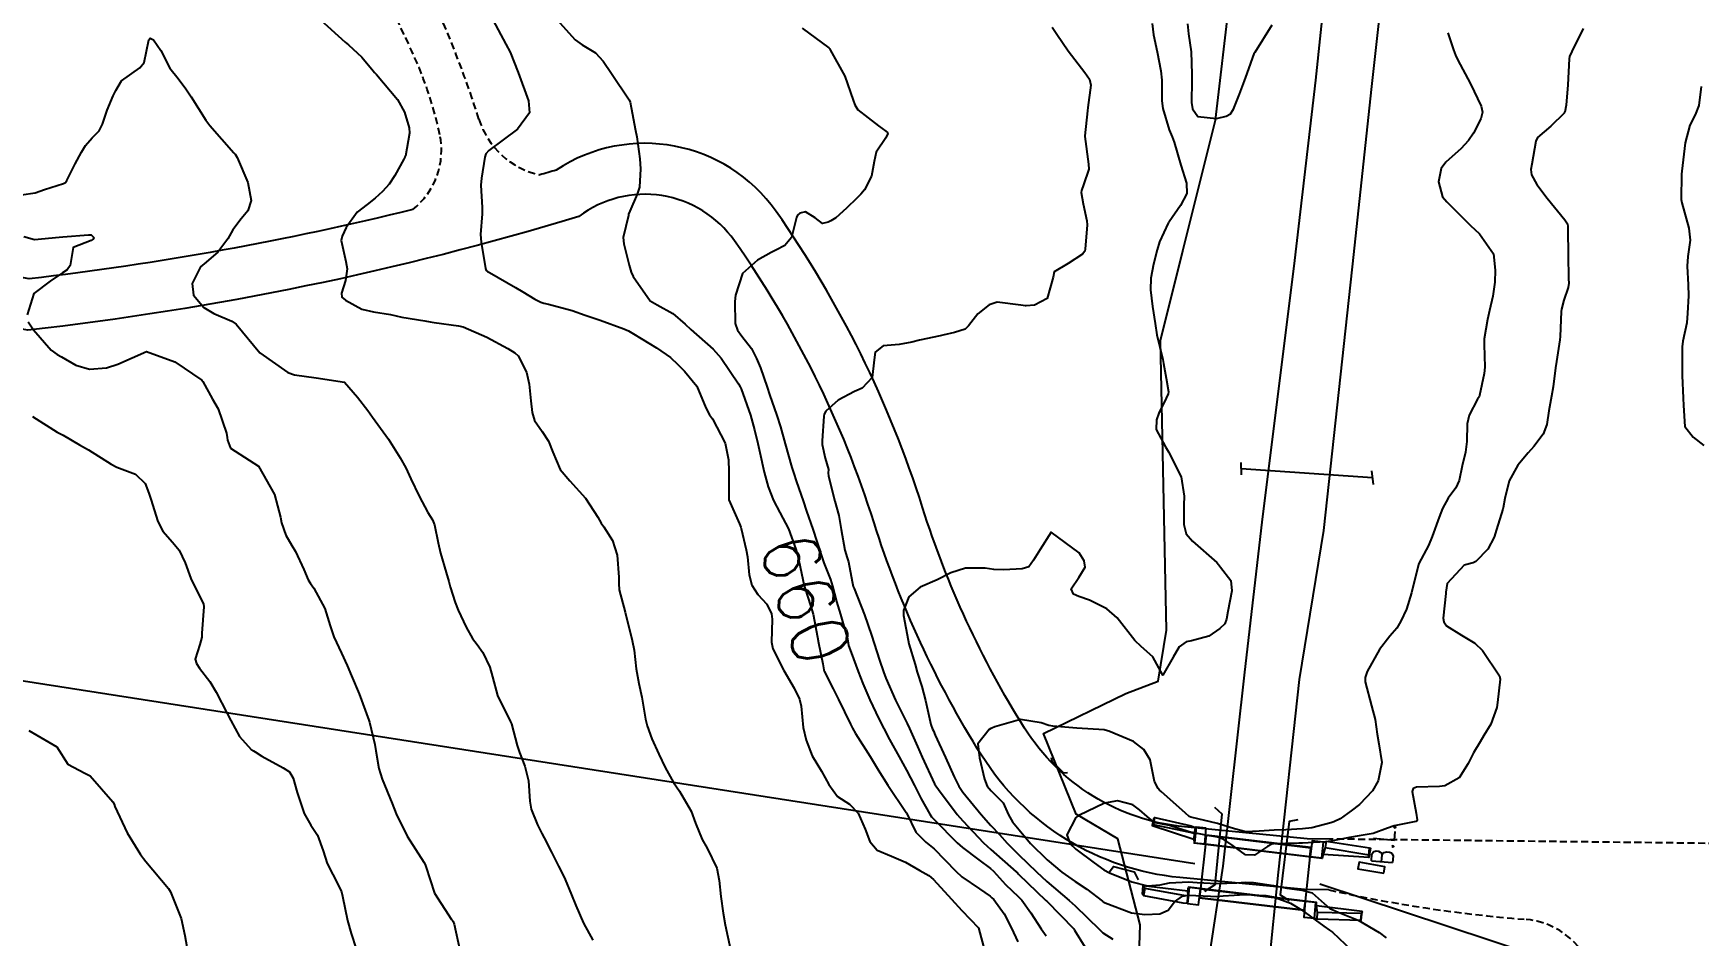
# Model space of a CAD drawing. Header units: metres. Extents: x 292545 to 299085, y 7450245 to 7463078.
# Drawn here: x 296570 to 296687.5, y 7460831.7 to 7460895.4 of the extents above; entities that cross this region are included whole.
import ezdxf
from ezdxf.enums import TextEntityAlignment as Align

# ---------------------------------------------------------------- set-up
doc = ezdxf.new("R2010")
doc.units = ezdxf.units.M
for name, pattern in [('CONTINUO', [0]), ('DASHED', [0.75, 0.5, -0.25]), ('TRACEJADO', [8.7, 8, -0.7])]:
    doc.linetypes.add(name, pattern=pattern)
for name, color, linetype in [('B.L.', 45, 'CONTINUO'), ('Cotas', 45, 'Continuous'), ('Curvas de Nivel 1m', 11, 'Continuous'), ('Curvas de Nivel 5m', 15, 'Continuous'), ('Hidrografia', 140, 'Continuous'), ('Linha Férrea', 20, 'Continuous'), ('P.I.', 45, 'CONTINUO'), ('Pontes e viadutos', 190, 'Continuous'), ('Pórtico', 62, 'Continuous'), ('TEXTO', 45, 'Continuous'), ('Vias Primárias', 230, 'Continuous'), ('Vias Secundárias', 230, 'DASHED')]:
    doc.layers.add(name, color=color, linetype=linetype)
doc.styles.add('ROMANS', font='romans', dxfattribs={"height": 0.2})
doc.styles.add('Style-STANDARD', font='STANDARD.shx')

msp = doc.modelspace()

# ---------------------------------------------------------------- linework, layer by layer
at = {"layer": 'B.L.', "linetype": 'CONTINUO'}
msp.add_polyline3d([(296665.31, 7460836.14, 653.75), (296665.39, 7460836.59, 653.77), (296663.57, 7460836.92, 653.77), (296663.48, 7460836.46, 653.77)], close=True, dxfattribs=at)
at = {"layer": 'Curvas de Nivel 1m', "flags": 128}
for points, elevation in [([(296590.26, 7460896.39), (296591.99, 7460894.82), (296592.23, 7460894.62), (296593.17, 7460893.75), (296593.97, 7460892.79), (296594.08, 7460892.66), (296594.21, 7460892.53), (296595.7, 7460890.77), (296596.18, 7460889.88), (296596.51, 7460888.77), (296596.54, 7460888.39), (296596.25, 7460886.77), (296596.22, 7460886.69), (296596.14, 7460886.55), (296595.5, 7460885.41), (296595.11, 7460884.78), (296594.64, 7460884.26), (296594.11, 7460883.79), (296593.54, 7460883.35), (296592.85, 7460882.81), (296592.08, 7460881.73), (296591.78, 7460881.12), (296591.71, 7460880.82), (296592.05, 7460879.32), (296592.13, 7460878.82), (296592.03, 7460877.98), (296591.75, 7460877.1), (296591.77, 7460876.82), (296592.02, 7460876.59), (296593.18, 7460875.97), (296594.01, 7460875.78), (296595.2, 7460875.59), (296596.01, 7460875.41), (296597.62, 7460875.14), (296598.01, 7460875.07), (296598.28, 7460875.02), (296600, 7460874.79), (296600.34, 7460874.72), (296601.99, 7460873.98), (296603.49, 7460873.18), (296603.98, 7460872.89), (296604.2, 7460872.68), (296604.8, 7460871.51), (296604.98, 7460870.66), (296605.11, 7460869.49), (296605.19, 7460868.66), (296605.37, 7460868.11), (296605.91, 7460867.32), (296606.35, 7460866.65), (296606.66, 7460865.88), (296607.17, 7460864.64), (296607.87, 7460863.85), (296608.97, 7460862.62), (296609.84, 7460861.28), (296610.08, 7460860.85), (296610.25, 7460860.6), (296610.87, 7460859.64), (296611.2, 7460858.59), (296611.32, 7460857.05), (296611.32, 7460856.59), (296611.33, 7460856.14), (296611.76, 7460854.58), (296612.27, 7460852.57), (296612.4, 7460851.9), (296612.55, 7460850.57), (296612.73, 7460849.54), (296612.93, 7460848.57), (296613.21, 7460847.03), (296613.32, 7460846.56), (296613.65, 7460845.63), (296614.13, 7460844.56), (296614.59, 7460843.6), (296615.18, 7460842.54), (296615.61, 7460841.93), (296616.42, 7460840.53), (296616.73, 7460839.67), (296617.21, 7460838.52), (296617.56, 7460837.91), (296618.23, 7460836.5), (296618.41, 7460835.62), (296618.52, 7460834.5), (296618.69, 7460833.32), (296618.82, 7460832.5), (296619.2, 7460830.77)], 662), ([(296602.26, 7460896.7), (296603.34, 7460894.68), (296603.64, 7460894.1), (296604.21, 7460892.67), (296604.95, 7460890.66), (296605.01, 7460889.83), (296604.16, 7460888.67), (296602.15, 7460887.16), (296601.92, 7460886.93), (296601.86, 7460886.7), (296601.62, 7460885.21), (296601.58, 7460884.71), (296601.68, 7460883.13), (296601.67, 7460882.7), (296601.55, 7460881.23), (296601.6, 7460880.7), (296601.91, 7460878.83), (296601.96, 7460878.7), (296602.04, 7460878.63), (296602.19, 7460878.55), (296604.03, 7460877.49), (296604.54, 7460877.19), (296605.38, 7460876.66), (296605.82, 7460876.45), (296606.02, 7460876.39), (296606.36, 7460876.31), (296608.02, 7460875.87), (296608.95, 7460875.55), (296610.01, 7460875.18), (296611.67, 7460874.58), (296612, 7460874.43), (296612.36, 7460874.21), (296613.98, 7460873.24), (296614.97, 7460872.54), (296615.48, 7460872.05), (296615.96, 7460871.58), (296616.82, 7460870.52), (296617.45, 7460869), (296617.71, 7460868.51), (296617.92, 7460868.22), (296618.83, 7460866.5), (296619.07, 7460865.32), (296619.09, 7460864.5), (296619.09, 7460863.28), (296619.09, 7460862.5), (296619.84, 7460860.81), (296619.93, 7460860.58), (296619.96, 7460860.49), (296620.3, 7460858.97), (296620.4, 7460858.48), (296620.53, 7460857.22), (296620.7, 7460856.48), (296621.12, 7460855.82), (296621.77, 7460855.13), (296622.09, 7460854.46), (296622.14, 7460854.08), (296622.09, 7460852.46), (296622.2, 7460851.99), (296622.96, 7460850.45), (296623.7, 7460849.21), (296624.07, 7460848.44), (296624.19, 7460847.93), (296624.34, 7460846.43), (296624.54, 7460845.54), (296624.96, 7460844.43), (296625.63, 7460843.34), (296626.15, 7460842.41), (296626.76, 7460841.56), (296627.6, 7460841.02), (296628.21, 7460840.38), (296628.7, 7460839.26), (296629.04, 7460838.38), (296629.56, 7460837.77), (296630.57, 7460837.35), (296631.55, 7460836.92), (296632.56, 7460836.33), (296633.19, 7460835.98), (296633.54, 7460835.71), (296634.79, 7460834.31), (296635.52, 7460833.52), (296636.7, 7460832.29), (296637.15, 7460830.61)], 661), ([(296648.96, 7460896.14), (296649.05, 7460895.33), (296649.31, 7460894.14), (296649.57, 7460892.79), (296649.64, 7460892.14), (296649.66, 7460890.66), (296649.71, 7460890.13), (296650.17, 7460888.62), (296650.38, 7460888.13), (296650.52, 7460887.76), (296650.98, 7460886.12), (296651.38, 7460884.86), (296651.41, 7460884.12), (296650.96, 7460883.27), (296650.16, 7460882.13), (296650.13, 7460882.09), (296650.09, 7460882.04), (296649.49, 7460880.72), (296649.31, 7460880.14), (296649.05, 7460879.15), (296648.87, 7460878.14), (296648.86, 7460877.32), (296649, 7460876.14), (296649.19, 7460874.96), (296649.3, 7460874.14), (296649.71, 7460872.4), (296649.77, 7460872.13), (296649.96, 7460871.1), (296650.12, 7460870.13), (296650.09, 7460869.99), (296649.95, 7460869.68), (296649.44, 7460868.63), (296649.27, 7460868.14), (296649.26, 7460867.48), (296649.9, 7460866.25), (296649.98, 7460866.13), (296650.13, 7460865.9), (296651.01, 7460864.12), (296651.22, 7460862.76), (296651.2, 7460862.12), (296651.2, 7460860.76), (296651.36, 7460860.11), (296651.82, 7460859.58), (296653.54, 7460858.08), (296653.66, 7460857.94), (296653.8, 7460857.76), (296654.51, 7460856.8), (296654.59, 7460856.08), (296654.3, 7460854.61), (296654.21, 7460854.08), (296654.09, 7460853.75), (296653.75, 7460853.41), (296652.96, 7460852.88), (296651.74, 7460852.56), (296651.37, 7460852.48), (296650.87, 7460852.12), (296650.46, 7460851.39), (296649.71, 7460850.13), (296649.01, 7460851.42), (296648.2, 7460852.15), (296647.74, 7460852.57), (296646.5, 7460854.17), (296645.77, 7460854.8), (296644.54, 7460855.43), (296643.78, 7460855.69), (296643.42, 7460855.85), (296643.25, 7460856.21), (296643.79, 7460857.01), (296644.23, 7460857.76), (296644.16, 7460858.2), (296643.81, 7460858.77), (296641.83, 7460860.23), (296641.06, 7460858.99), (296640.58, 7460858.24), (296640.27, 7460857.77), (296639.8, 7460857.63), (296638.5, 7460857.56), (296637.8, 7460857.59), (296637.19, 7460857.67), (296635.8, 7460857.68), (296634.76, 7460857.34), (296633.79, 7460856.85), (296632.6, 7460856.34), (296631.78, 7460855.66), (296631.42, 7460854.7), (296631.42, 7460854.35), (296631.74, 7460852.59), (296631.8, 7460852.35), (296632.24, 7460850.87), (296632.37, 7460850.34), (296632.7, 7460849.33), (296632.97, 7460848.33), (296633.35, 7460846.65), (296633.47, 7460846.32), (296633.53, 7460846.19), (296633.66, 7460845.89), (296634.38, 7460844.31), (296634.98, 7460842.95), (296635.31, 7460842.3), (296635.61, 7460841.87), (296636.89, 7460840.29), (296637.59, 7460839.51), (296638.18, 7460838.87), (296638.74, 7460838.26), (296639.56, 7460837.45), (296640.81, 7460836.24), (296641.54, 7460835.57), (296643.11, 7460834.21), (296643.52, 7460833.85), (296645.26, 7460832.18), (296645.37, 7460832.06), (296645.49, 7460831.93), (296646.18, 7460831.48)], 657), ([(296651.45, 7460896.11), (296651.54, 7460895.41), (296651.72, 7460894.12), (296651.77, 7460892.56), (296651.77, 7460892.11), (296651.74, 7460890.56), (296651.81, 7460890.11), (296652.18, 7460889.57), (296653.52, 7460889.43), (296654.18, 7460889.58), (296654.5, 7460889.76), (296654.7, 7460890.07), (296655.13, 7460891.14), (296655.48, 7460892.07), (296655.68, 7460892.61), (296656.2, 7460894.06), (296656.22, 7460894.08), (296656.23, 7460894.11), (296657.44, 7460896.04)], 656), ([(296569.16, 7460884.03), (296570.11, 7460884.18), (296570.77, 7460884.42), (296572.12, 7460884.84), (296572.26, 7460884.91), (296572.35, 7460885.05), (296572.94, 7460886.23), (296573.39, 7460887.04), (296573.66, 7460887.52), (296574.15, 7460888.05), (296574.64, 7460888.55), (296574.87, 7460889.02), (296575.19, 7460890.01), (296575.63, 7460891.02), (296575.81, 7460891.4), (296576.2, 7460892.07), (296577.51, 7460892.99), (296577.82, 7460893.38), (296578.15, 7460894.98), (296578.24, 7460895.1), (296578.47, 7460894.98), (296578.99, 7460894.22), (296579.63, 7460892.97), (296580.21, 7460892.25), (296580.75, 7460891.51), (296581.12, 7460890.95), (296582.17, 7460889.3), (296582.45, 7460888.93), (296584.14, 7460887.01), (296584.23, 7460886.91), (296584.38, 7460886.67), (296585.12, 7460884.9), (296585.37, 7460883.63), (296585.13, 7460882.9), (296584.65, 7460882.34), (296584.08, 7460881.57), (296583.71, 7460880.92), (296583, 7460879.98), (296582.05, 7460879.16), (296581.92, 7460879.07), (296581.79, 7460878.94), (296581.2, 7460877.78), (296581.29, 7460876.95), (296582.01, 7460876.09), (296582.73, 7460875.65), (296584, 7460875.11), (296584.31, 7460874.91), (296585.97, 7460872.89), (296587.96, 7460871.5), (296588.42, 7460871.32), (296589.96, 7460871.11), (296591.95, 7460870.82), (296592.88, 7460869.74), (296593.59, 7460868.8), (296593.93, 7460868.35), (296595.06, 7460866.78), (296595.89, 7460865.48), (296596.29, 7460864.77), (296596.64, 7460863.99), (296597.22, 7460862.76), (296597.84, 7460861.62), (296598.17, 7460861.08), (296598.3, 7460860.74), (296598.56, 7460859.47), (296598.74, 7460858.74), (296599.14, 7460857.38), (296599.31, 7460856.73), (296599.41, 7460856.36), (296599.77, 7460855.26), (296599.98, 7460854.72), (296600.55, 7460853.52), (296600.99, 7460852.71), (296601.31, 7460852.29), (296601.72, 7460851.72), (296602.21, 7460850.69), (296602.4, 7460850), (296602.76, 7460848.69), (296603.67, 7460846.84), (296603.73, 7460846.68), (296604.14, 7460845.16), (296604.31, 7460844.67), (296604.68, 7460843.71), (296604.93, 7460842.66), (296605.03, 7460841.23), (296605.13, 7460840.66), (296605.58, 7460839.56), (296605.88, 7460838.96), (296606.04, 7460838.65), (296606.57, 7460837.63), (296607.07, 7460836.64), (296607.23, 7460836.33), (296607.53, 7460835.7), (296607.98, 7460834.63), (296608.28, 7460833.86), (296608.82, 7460832.62), (296609.49, 7460831.42)], 663), ([(296624.25, 7460895.8), (296626.15, 7460894.41), (296626.19, 7460894.36), (296626.23, 7460894.27), (296627.27, 7460892.4), (296627.86, 7460890.72), (296627.97, 7460890.39), (296628.18, 7460890.04), (296629.64, 7460888.9), (296630.16, 7460888.52), (296630.25, 7460888.46), (296630.31, 7460888.37), (296630.16, 7460888.05), (296629.48, 7460887.04), (296629.34, 7460886.38), (296629.16, 7460885.35), (296628.65, 7460884.38), (296628.41, 7460884.09), (296628.11, 7460883.81), (296627.4, 7460883.09), (296626.64, 7460882.4), (296626.29, 7460882.21), (296626.09, 7460882.11), (296625.69, 7460882.01), (296625.18, 7460882.42), (296624.5, 7460882.84), (296624.1, 7460882.74), (296623.93, 7460882.6), (296623.86, 7460882.44), (296623.5, 7460881.02), (296623.03, 7460880.45), (296622.4, 7460880.12), (296622.07, 7460879.97), (296621.11, 7460879.42), (296620.04, 7460878.49), (296619.56, 7460876.96), (296619.5, 7460876.5), (296619.54, 7460874.95), (296619.69, 7460874.49), (296619.99, 7460874.06), (296620.68, 7460873.18), (296621.04, 7460872.47), (296621.33, 7460871.83), (296621.79, 7460870.46), (296621.95, 7460869.95), (296622.47, 7460868.45), (296622.72, 7460867.65), (296623.07, 7460866.45), (296623.54, 7460864.79), (296623.64, 7460864.44), (296623.87, 7460863.78), (296624.34, 7460862.44), (296624.57, 7460861.7), (296625.01, 7460860.43), (296625.6, 7460858.63), (296625.66, 7460858.42), (296625.8, 7460858.06), (296626.25, 7460856.88), (296626.39, 7460856.41), (296626.68, 7460855.32), (296626.96, 7460854.4), (296627.45, 7460852.69), (296627.5, 7460852.39), (296627.54, 7460852.21), (296627.73, 7460851.72), (296628.22, 7460850.38), (296628.55, 7460849.54), (296629.04, 7460848.38), (296629.67, 7460847.04), (296630.02, 7460846.37), (296630.43, 7460845.59), (296631.11, 7460844.36), (296631.63, 7460843.42), (296632.18, 7460842.34), (296632.67, 7460841.4), (296633.27, 7460840.32), (296633.4, 7460840.13), (296633.59, 7460839.92), (296635.19, 7460838.3), (296635.57, 7460837.96), (296636.74, 7460837.1), (296637.55, 7460836.49), (296637.76, 7460836.28), (296638.61, 7460835.34), (296639.53, 7460834.49), (296639.76, 7460834.25), (296640.41, 7460833.34), (296641.14, 7460832.23), (296641.49, 7460831.73)], 659), ([(296641.9, 7460895.88), (296642.24, 7460895.38), (296643.03, 7460894.21), (296644.22, 7460892.68), (296644.55, 7460892.2), (296644.63, 7460891.78), (296644.43, 7460890.2), (296644.4, 7460889.97), (296644.21, 7460888.2), (296644.22, 7460888.15), (296644.48, 7460886.2), (296644.49, 7460885.84), (296644.12, 7460884.75), (296643.97, 7460884.35), (296643.96, 7460884.2), (296644.1, 7460883.4), (296644.36, 7460882.2), (296644.37, 7460881.92), (296644.24, 7460880.2), (296644.21, 7460880.05), (296644.06, 7460879.85), (296643.03, 7460879.19), (296642.05, 7460878.59), (296641.99, 7460878.23), (296641.55, 7460876.71), (296640.67, 7460876.24), (296640.07, 7460876.2), (296640.02, 7460876.2), (296639.7, 7460876.25), (296638.02, 7460876.45), (296637.47, 7460876.28), (296636.67, 7460875.63), (296636, 7460874.78), (296635.76, 7460874.54), (296635.01, 7460874.31), (296634.19, 7460874.12), (296633.99, 7460874.08), (296632.54, 7460873.78), (296631.99, 7460873.63), (296631.1, 7460873.47), (296629.98, 7460873.37), (296629.42, 7460872.93), (296629.34, 7460872.38), (296629.2, 7460871.14), (296628.5, 7460870.38), (296628.12, 7460870.22), (296627.95, 7460870.16), (296626.79, 7460869.55), (296625.93, 7460868.76), (296625.81, 7460868.54), (296625.78, 7460868.42), (296625.66, 7460866.67), (296625.68, 7460866.42), (296625.89, 7460865.45), (296626.11, 7460864.64), (296626.1, 7460864.42), (296626.11, 7460864.18), (296626.57, 7460862.41), (296626.84, 7460861.4), (296627.01, 7460860.4), (296627.26, 7460858.95), (296627.44, 7460858.4), (296627.53, 7460858.12), (296627.79, 7460856.75), (296627.87, 7460856.39), (296627.92, 7460856.25), (296628.66, 7460854.38), (296629.16, 7460852.96), (296629.35, 7460852.37), (296629.72, 7460851.19), (296629.99, 7460850.37), (296630.16, 7460849.91), (296630.86, 7460848.36), (296631.67, 7460846.71), (296631.84, 7460846.35), (296632.4, 7460845.09), (296632.74, 7460844.33), (296633.61, 7460842.45), (296633.69, 7460842.32), (296633.88, 7460842.05), (296635.2, 7460840.3), (296635.59, 7460839.84), (296637.07, 7460838.29), (296637.57, 7460837.83), (296639.37, 7460836.25), (296639.46, 7460836.17), (296639.54, 7460836.08), (296641.46, 7460834.23), (296641.52, 7460834.17), (296643.43, 7460832.21), (296643.49, 7460832.13), (296644.22, 7460830.94)], 658), ([(296669.83, 7460895.48), (296670.24, 7460894.27), (296670.38, 7460893.89), (296670.53, 7460893.59), (296671.44, 7460891.88), (296672.19, 7460890.3), (296672.28, 7460889.87), (296672.18, 7460889.4), (296671.66, 7460888.38), (296671.3, 7460887.88), (296670.76, 7460887.28), (296670.15, 7460886.73), (296669.69, 7460886.35), (296669.37, 7460885.9), (296669.17, 7460884.95), (296669.46, 7460883.9), (296669.76, 7460883.54), (296670.11, 7460883.2), (296671.43, 7460881.88), (296672.08, 7460881.27), (296673.07, 7460879.86), (296673.19, 7460878.72), (296673.15, 7460877.86), (296673.01, 7460876.89), (296672.78, 7460875.86), (296672.65, 7460875.23), (296672.41, 7460873.87), (296672.4, 7460873.46), (296672.46, 7460871.87), (296672.4, 7460871.43), (296672.08, 7460869.87), (296672.04, 7460869.77), (296671.94, 7460869.6), (296671.34, 7460868.47), (296671.2, 7460867.88), (296671.17, 7460866.61), (296671.08, 7460865.88), (296670.86, 7460864.91), (296670.65, 7460863.88), (296670.41, 7460863.35), (296669.86, 7460862.63), (296669.47, 7460861.9), (296669.22, 7460861.27), (296668.73, 7460859.91), (296668.47, 7460859.27), (296667.8, 7460858), (296667.77, 7460857.95), (296667.76, 7460857.92), (296667.37, 7460856.34), (296667.27, 7460855.93), (296666.92, 7460854.78), (296666.52, 7460853.93), (296666.23, 7460853.45), (296665.74, 7460852.89), (296665.01, 7460851.95), (296664.15, 7460850.39), (296664, 7460849.97), (296664.01, 7460849.66), (296664.45, 7460847.96), (296664.71, 7460846.99), (296664.84, 7460845.95), (296664.97, 7460845.27), (296665.18, 7460843.95), (296664.91, 7460842.66), (296664.51, 7460841.96), (296663.6, 7460841), (296663.02, 7460840.55), (296662.23, 7460839.98), (296661.8, 7460839.78), (296661.59, 7460839.71), (296660.24, 7460839.35), (296659.58, 7460839.27), (296658.4, 7460839.21), (296657.58, 7460839.19), (296656.52, 7460839.11), (296655.58, 7460839.07), (296654.79, 7460839.28), (296653.59, 7460839.65), (296651.69, 7460840.11), (296651.59, 7460840.15), (296651.33, 7460840.38), (296649.61, 7460841.91), (296649.49, 7460842.01), (296649.39, 7460842.13), (296649.14, 7460842.62), (296648.82, 7460844.14), (296648.37, 7460844.87), (296647.66, 7460845.45), (296645.92, 7460846.18), (296645.66, 7460846.25), (296645.59, 7460846.26), (296643.66, 7460846.38), (296641.96, 7460846.52), (296641.67, 7460846.58), (296641.13, 7460846.77), (296639.67, 7460847), (296637.86, 7460846.48), (296637.66, 7460846.39), (296637.59, 7460846.35), (296637.45, 7460846.28), (296636.67, 7460845.27), (296636.78, 7460844.29), (296637.12, 7460842.79), (296637.33, 7460842.28), (296637.61, 7460841.96), (296638.45, 7460841.12), (296638.82, 7460840.26), (296639.11, 7460839.78), (296639.58, 7460839.21), (296640.39, 7460838.24), (296641.56, 7460837.08), (296642.58, 7460836.22), (296643.54, 7460835.56), (296644.36, 7460835.03), (296645.45, 7460834.18), (296645.52, 7460834.13), (296645.64, 7460834.06), (296647.51, 7460833.35), (296648.44, 7460833.22), (296649.51, 7460833.29), (296650.1, 7460833.54), (296650.54, 7460834.12), (296651.11, 7460834.53), (296651.53, 7460834.59), (296653.09, 7460834.53), (296653.53, 7460834.51), (296653.98, 7460834.54), (296655.53, 7460834.65), (296656.99, 7460834.58), (296657.53, 7460834.48), (296658.73, 7460834.03), (296659.52, 7460833.57), (296661.09, 7460832.41), (296661.49, 7460832.13), (296661.69, 7460831.99), (296663.48, 7460830.3)], 656), ([(296687.73, 7460891.68), (296687.55, 7460890.33), (296687.29, 7460889.69), (296686.92, 7460888.95), (296686.6, 7460887.7), (296686.55, 7460887.3), (296686.35, 7460885.7), (296686.34, 7460885.49), (296686.31, 7460883.7), (296686.35, 7460883.46), (296686.85, 7460881.69), (296686.94, 7460880.83), (296686.79, 7460879.69), (296686.74, 7460879.01), (296686.81, 7460877.69), (296686.83, 7460876.9), (296686.76, 7460875.69), (296686.7, 7460875), (296686.42, 7460873.7), (296686.38, 7460873.31), (296686.38, 7460871.7), (296686.38, 7460871.28), (296686.46, 7460869.69), (296686.47, 7460869.17), (296686.57, 7460867.69), (296687.15, 7460866.92), (296687.91, 7460866.34)], 654), ([(296569.31, 7460881.09), (296570.07, 7460880.89), (296571.8, 7460881.05), (296572.07, 7460881.08), (296573.89, 7460881.22), (296574.07, 7460881.21), (296574.25, 7460881.03), (296574.2, 7460880.9), (296574.07, 7460880.81), (296572.8, 7460880.31), (296572.59, 7460879.04), (296572.37, 7460878.73), (296572.05, 7460878.53), (296571.17, 7460877.93), (296570.02, 7460877.08), (296569.54, 7460875.56)], 664), ([(296569.63, 7460875.08), (296569.99, 7460874.51), (296571.24, 7460873.06), (296571.67, 7460872.76), (296571.97, 7460872.6), (296572.99, 7460872.02), (296573.96, 7460871.72), (296575.15, 7460871.83), (296575.96, 7460872.07), (296577.97, 7460872.98), (296579.97, 7460872.25), (296581.89, 7460870.94), (296581.95, 7460870.85), (296582.63, 7460869.62), (296583.04, 7460868.92), (296583.61, 7460867.21), (296583.67, 7460866.91), (296583.7, 7460866.72), (296583.9, 7460866.16), (296585.88, 7460864.89), (296587.01, 7460862.88), (296587.43, 7460861.28), (296587.51, 7460860.87), (296587.82, 7460860.02), (296588.24, 7460859.29), (296588.49, 7460858.86), (296589.07, 7460857.58), (296589.38, 7460856.85), (296589.54, 7460856.6), (296589.78, 7460856.27), (296590.56, 7460854.83), (296590.95, 7460853.62), (296591.19, 7460852.83), (296591.73, 7460851.68), (296592.13, 7460850.82), (296592.45, 7460850.07), (296592.99, 7460848.81), (296593.67, 7460846.96), (296593.71, 7460846.8), (296594.09, 7460845.24), (296594.17, 7460844.79), (296594.38, 7460843.54), (296594.61, 7460842.79), (296595.31, 7460841.06), (296595.43, 7460840.77), (296595.47, 7460840.65), (296595.59, 7460840.34), (296596.38, 7460838.76), (296597.55, 7460836.93), (296597.65, 7460836.75), (296597.69, 7460836.61), (296598.31, 7460834.74), (296599.5, 7460832.87), (296599.57, 7460832.8), (296599.63, 7460832.73), (296599.69, 7460832.54), (296600.09, 7460830.72)], 664), ([(296569.66, 7460846.23), (296571.64, 7460845.06), (296572.42, 7460843.84), (296573.62, 7460843.2), (296573.99, 7460843.03), (296575.6, 7460841.18), (296575.69, 7460841.01), (296575.75, 7460840.85), (296576.6, 7460839), (296577.56, 7460837.46), (296577.76, 7460837.19), (296577.92, 7460836.98), (296579.52, 7460835.07), (296579.6, 7460834.96), (296579.66, 7460834.82), (296580.43, 7460832.95), (296580.69, 7460831.75), (296580.81, 7460830.95)], 666)]:
    msp.add_lwpolyline(points, dxfattribs=dict(at, elevation=elevation))
at = {"layer": 'Curvas de Nivel 5m', "flags": 128}
for points, elevation in [([(296606.72, 7460896.65), (296608.24, 7460894.98), (296608.73, 7460894.62), (296609.67, 7460894.05), (296610.22, 7460893.46), (296610.8, 7460892.59), (296612.05, 7460890.73), (296612.12, 7460890.58), (296612.19, 7460890.21), (296612.49, 7460888.58), (296612.6, 7460888.14), (296612.81, 7460886.57), (296612.85, 7460885.86), (296612.78, 7460884.57), (296612.61, 7460884.07), (296612.1, 7460882.87), (296612.01, 7460882.66), (296611.99, 7460882.58), (296611.63, 7460881.03), (296611.66, 7460880.58), (296612.05, 7460879.06), (296612.2, 7460878.58), (296612.33, 7460878.28), (296613.53, 7460876.56), (296614.02, 7460876.26), (296615.13, 7460875.66), (296616.01, 7460874.9), (296616.4, 7460874.53), (296617.98, 7460873.13), (296618.53, 7460872.5), (296619.76, 7460870.69), (296619.89, 7460870.49), (296619.95, 7460870.35), (296620.61, 7460868.48), (296620.89, 7460867.45), (296621.13, 7460866.47), (296621.27, 7460865.84), (296621.57, 7460864.46), (296621.87, 7460863.42), (296622.24, 7460862.46), (296622.68, 7460861.62), (296623.29, 7460860.45), (296623.81, 7460859.03), (296623.98, 7460858.44), (296624.02, 7460858.22), (296624.41, 7460856.43), (296624.71, 7460855.49), (296625.04, 7460854.43), (296625.35, 7460852.82), (296625.42, 7460852.42), (296625.72, 7460850.93), (296625.8, 7460850.5), (296625.82, 7460850.42), (296626.44, 7460849.15), (296626.83, 7460848.4), (296627.67, 7460846.67), (296627.81, 7460846.39), (296628.03, 7460846.02), (296629.05, 7460844.38), (296629.63, 7460843.45), (296630.3, 7460842.36), (296631.59, 7460840.43), (296631.62, 7460840.38), (296631.64, 7460840.35), (296632.28, 7460839.04), (296632.99, 7460838.33), (296633.57, 7460837.87), (296635.11, 7460836.3), (296635.54, 7460835.9), (296636.77, 7460835.05), (296637.53, 7460834.53), (296637.66, 7460834.41), (296637.78, 7460834.28), (296638.52, 7460833.27), (296639.03, 7460832.26), (296639.49, 7460831.3)], 660), ([(296679.4, 7460895.78), (296678.6, 7460894.16), (296678.43, 7460893.8), (296678.4, 7460893.63), (296678.32, 7460891.8), (296678.19, 7460890.36), (296678.1, 7460889.88), (296678.06, 7460889.8), (296677.11, 7460888.87), (296676.17, 7460888.08), (296676.05, 7460887.82), (296675.76, 7460886.21), (296675.7, 7460885.83), (296675.75, 7460885.45), (296676.12, 7460884.76), (296676.84, 7460883.81), (296678.1, 7460882.26), (296678.28, 7460881.98), (296678.31, 7460881.8), (296678.31, 7460881.57), (296678.34, 7460879.8), (296678.36, 7460878.11), (296678.37, 7460877.8), (296678.33, 7460877.5), (296678.02, 7460876.59), (296677.86, 7460875.96), (296677.83, 7460875.8), (296677.77, 7460874.03), (296677.75, 7460873.8), (296677.51, 7460872.27), (296677.44, 7460871.81), (296677.28, 7460870.48), (296677.16, 7460869.81), (296676.96, 7460868.78), (296676.82, 7460867.81), (296676.58, 7460867.15), (296675.91, 7460866.26), (296675.51, 7460865.83), (296674.78, 7460864.95), (296674.18, 7460863.85), (296673.86, 7460862.6), (296673.75, 7460861.95), (296673.73, 7460861.85), (296673.28, 7460860.41), (296673.1, 7460859.86), (296672.67, 7460859.01), (296671.81, 7460858.15), (296671.62, 7460858.06), (296671, 7460857.88), (296669.79, 7460856.59), (296669.7, 7460855.99), (296669.69, 7460855.9), (296669.52, 7460854.14), (296669.55, 7460853.9), (296669.75, 7460853.6), (296670.81, 7460852.95), (296671.74, 7460852.39), (296672.29, 7460851.86), (296673.48, 7460850.09), (296673.53, 7460849.85), (296673.35, 7460848.19), (296673.3, 7460847.85), (296672.87, 7460846.66), (296672.39, 7460845.86), (296672.12, 7460845.41), (296671.65, 7460844.65), (296671.27, 7460843.88), (296670.63, 7460842.88), (296669.62, 7460842.32), (296669.25, 7460842.27), (296667.62, 7460842.22), (296667.4, 7460842.13), (296667.32, 7460841.92), (296667.6, 7460840.39), (296667.68, 7460839.92), (296667.66, 7460839.85), (296667.59, 7460839.8), (296666.04, 7460839.48), (296665.58, 7460839.33), (296664.57, 7460838.96), (296663.58, 7460838.78), (296662.89, 7460838.66), (296661.57, 7460838.41), (296661.2, 7460838.37), (296659.57, 7460838.27), (296659.32, 7460838.27), (296657.57, 7460838.22), (296657.42, 7460838.2), (296657.1, 7460838.04), (296656.19, 7460837.43), (296655.56, 7460837.45), (296654.69, 7460838.07), (296654.03, 7460838.53), (296653.58, 7460838.69), (296652.87, 7460838.81), (296651.58, 7460839.06), (296650.2, 7460839.51), (296649.59, 7460839.64), (296649.16, 7460839.71), (296648.62, 7460840.14), (296648.08, 7460840.63), (296647.6, 7460840.97), (296646.52, 7460841.26), (296645.6, 7460841.09), (296643.79, 7460840.21), (296643.59, 7460840.07), (296642.94, 7460838.85), (296643.17, 7460838.21), (296643.57, 7460837.84), (296644.87, 7460836.88), (296645.55, 7460836.39), (296645.95, 7460836.18), (296647.54, 7460835.53), (296648.64, 7460835.25), (296649.53, 7460835.33), (296650.19, 7460835.47), (296651.54, 7460835.53), (296652.15, 7460835.49), (296653.54, 7460835.41), (296654.94, 7460835.47), (296655.54, 7460835.51), (296656.11, 7460835.48), (296657.54, 7460835.28), (296658.47, 7460835.09), (296659.53, 7460834.96), (296660.27, 7460834.75), (296661.11, 7460834), (296661.52, 7460833.66), (296662.1, 7460833.4), (296663.51, 7460832.84), (296665, 7460831.95), (296665.49, 7460831.59)], 655), ([(296569.92, 7460868.39), (296571.67, 7460867.29), (296571.9, 7460867.17), (296572.09, 7460867.06), (296573.25, 7460866.39), (296573.89, 7460866.03), (296575.49, 7460865.01), (296575.88, 7460864.81), (296577.2, 7460864.32), (296577.87, 7460863.66), (296578.15, 7460862.98), (296578.29, 7460862.54), (296578.78, 7460860.97), (296579.13, 7460860.28), (296579.82, 7460859.51), (296580.27, 7460858.96), (296580.7, 7460858.05), (296581.11, 7460856.95), (296581.77, 7460855.62), (296581.99, 7460855.16), (296582.02, 7460854.94), (296581.89, 7460853.09), (296581.89, 7460852.94), (296581.88, 7460852.8), (296581.73, 7460852.28), (296581.41, 7460851.25), (296581.5, 7460850.94), (296581.71, 7460850.62), (296582.44, 7460849.67), (296582.89, 7460848.92), (296583.67, 7460847.43), (296583.92, 7460846.92), (296584.54, 7460845.8), (296585.36, 7460844.89), (296585.53, 7460844.78), (296585.64, 7460844.71), (296586.12, 7460844.4), (296587.63, 7460843.59), (296588.07, 7460843.31), (296588.33, 7460842.86), (296588.62, 7460841.84), (296588.95, 7460840.85), (296589.11, 7460840.37), (296589.58, 7460839.54), (296590.05, 7460838.84), (296590.45, 7460837.72), (296590.72, 7460836.83), (296591.53, 7460835.27), (296591.74, 7460834.82), (296591.82, 7460834.52), (296592.17, 7460832.81), (296592.42, 7460831.88), (296592.78, 7460830.81)], 665)]:
    msp.add_lwpolyline(points, dxfattribs=dict(at, elevation=elevation))
at = {"layer": 'Hidrografia'}
msp.add_lwpolyline([(296647.49, 7460812.99), (296648.12, 7460832.5), (296646.54, 7460838.58), (296643.61, 7460840.32), (296641.3, 7460846.01), (296647.1, 7460848.84), (296649.4, 7460849.7), (296649.98, 7460853.3), (296649.55, 7460873.76), (296651.13, 7460880.09), (296653.44, 7460889.31), (296654.45, 7460897.94), (296654.16, 7460911.26), (296649.55, 7460915.72), (296648.69, 7460925.65), (296647.53, 7460935.3), (296649.41, 7460948.22), (296649.82, 7460951.69)], dxfattribs=at)
at = {"layer": 'Linha Férrea', "linetype": 'Continuous'}
for points in [[(296668.51, 7460963.93), (296666.75, 7460947.71), (296664.94, 7460932.12), (296662.21, 7460908.52), (296660.5, 7460892.14), (296659.01, 7460879.4), (296656.72, 7460860.93), (296655.48, 7460850.33), (296653.96, 7460836.64), (296652.94, 7460830.01)], [(296672.96, 7460963.47), (296671.19, 7460947.21), (296669.46, 7460931.58), (296666.27, 7460908.02), (296664.44, 7460891.68), (296663.08, 7460878.96), (296661.07, 7460860.34), (296659.35, 7460849.83), (296657.86, 7460836.23), (296657.18, 7460829.49)]]:
    msp.add_lwpolyline(points, dxfattribs=at)
at = {"layer": 'P.I.', "linetype": 'TRACEJADO', "flags": 128}
for points in [[(296652.73, 7460838.19), (296652.39, 7460835.05)], [(296660.1, 7460837.31), (296659.76, 7460834.17)]]:
    msp.add_lwpolyline(points, dxfattribs=at)
at = {"layer": 'P.I.', "linetype": 'CONTINUO'}
for points in [[(296649.16, 7460840.07, 655.96), (296649.07, 7460839.97, 654.7), (296648.96, 7460839.51, 654.53), (296649.07, 7460839.56, 655.96)], [(296651.94, 7460838.94, 656.63), (296651.66, 7460839.01, 656.71), (296649.07, 7460839.56, 655.96), (296649.16, 7460840.07, 655.96), (296651.73, 7460839.49, 656.7), (296652.01, 7460839.37, 656.58)], [(296648.96, 7460839.51, 654.53), (296651.92, 7460838.55, 654.33)], [(296652.07, 7460839.4, 656.96), (296652.01, 7460839.37, 656.58), (296651.94, 7460838.94, 656.63), (296651.92, 7460838.55, 654.33), (296651.93, 7460838.27, 654.3), (296651.96, 7460838.29, 656.96)], [(296652.68, 7460838.22, 656.98), (296652.73, 7460838.19, 656.17), (296652.8, 7460838.81, 656.19), (296652.77, 7460838.84, 656.83)], [(296660.18, 7460837.95, 656.61), (296652.77, 7460838.84, 656.83)], [(296660.17, 7460837.92, 656.13), (296652.8, 7460838.81, 656.19)], [(296661.07, 7460838.33, 656.95), (296661.24, 7460838.38, 656.8), (296661.17, 7460837.96, 656.8), (296661.04, 7460837.46, 654.05), (296660.98, 7460837.19, 654.01), (296660.94, 7460837.24, 656.95)], [(296661.17, 7460837.96, 656.8), (296664.27, 7460837.45, 655.76), (296664.3, 7460837.92, 655.75), (296661.24, 7460838.38, 656.8)], [(296660.98, 7460837.19, 654.01), (296651.93, 7460838.27, 654.3)], [(296660.1, 7460837.31, 656.13), (296652.73, 7460838.19, 656.17)], [(296660.13, 7460837.33, 656.99), (296660.1, 7460837.31, 656.13), (296660.17, 7460837.92, 656.13), (296660.18, 7460837.95, 656.61)], [(296664.27, 7460837.25, 654.08), (296661.04, 7460837.46, 654.05)], [(296664.3, 7460837.92, 655.75), (296664.39, 7460837.92, 655.04), (296664.27, 7460837.25, 654.08), (296664.27, 7460837.45, 655.76)], [(296648.36, 7460834.58, 655.94), (296648.29, 7460834.67, 655.16), (296648.34, 7460835.29, 654.52), (296648.45, 7460835.06, 655.93)], [(296648.34, 7460835.29, 654.52), (296651.49, 7460834.9, 654.29)], [(296651.5, 7460834.54, 656.68), (296651.2, 7460834.58, 656.74), (296648.45, 7460835.06, 655.93), (296648.36, 7460834.58, 655.94), (296651.14, 7460834.05, 656.74), (296651.44, 7460834.02, 656.76)], [(296651.45, 7460834.01, 656.99), (296651.44, 7460834.02, 656.76), (296651.5, 7460834.54, 656.68), (296651.49, 7460834.9, 654.29), (296651.54, 7460835.16, 654.27), (296651.58, 7460835.14, 656.99)], [(296660.57, 7460834.08, 654.12), (296651.54, 7460835.16, 654.27)], [(296652.37, 7460835.05, 657.02), (296652.39, 7460835.05, 656.19), (296652.31, 7460834.43, 656.21), (296652.31, 7460834.41, 656.69)], [(296652.39, 7460835.05, 656.19), (296659.76, 7460834.17, 656.18)], [(296652.31, 7460834.43, 656.21), (296659.68, 7460833.56, 656.18)], [(296652.31, 7460834.41, 656.69), (296659.68, 7460833.54, 656.66)], [(296659.77, 7460834.16, 657), (296659.76, 7460834.17, 656.18), (296659.68, 7460833.56, 656.18), (296659.68, 7460833.54, 656.66)], [(296660.42, 7460832.98, 656.98), (296660.61, 7460832.92, 656.82), (296660.64, 7460833.37, 656.84), (296660.57, 7460833.85, 654.13), (296660.57, 7460834.08, 654.12), (296660.52, 7460834.09, 656.97)], [(296663.8, 7460833.45, 654.19), (296660.57, 7460833.85, 654.13)], [(296660.61, 7460832.92, 656.82), (296663.69, 7460832.82, 655.77), (296663.75, 7460833.31, 655.79), (296660.64, 7460833.37, 656.84)], [(296663.69, 7460832.82, 655.77), (296663.71, 7460832.82, 654.67), (296663.8, 7460833.45, 654.19), (296663.75, 7460833.31, 655.79)]]:
    msp.add_polyline3d(points, dxfattribs=at)
for points in [[(296652.79, 7460839.33, 656.96), (296652.07, 7460839.4, 656.96), (296651.96, 7460838.29, 656.96), (296652.68, 7460838.22, 656.98)], [(296661.07, 7460838.33, 656.95), (296660.26, 7460838.43, 656.95), (296660.13, 7460837.33, 656.99), (296660.94, 7460837.24, 656.95)], [(296652.37, 7460835.05, 657.02), (296651.58, 7460835.14, 656.99), (296651.45, 7460834.01, 656.99), (296652.24, 7460833.92, 656.99)], [(296660.52, 7460834.09, 656.97), (296659.77, 7460834.16, 657), (296659.67, 7460833.05, 656.98), (296660.42, 7460832.98, 656.98)]]:
    msp.add_polyline3d(points, close=True, dxfattribs=at)
at = {"layer": 'Pontes e viadutos'}
for points in [[(296641.83, 7460844.32), (296641.89, 7460844.05), (296642.71, 7460843.24), (296642.98, 7460843.26)], [(296653.37, 7460840.82), (296653.89, 7460840.33), (296653.38, 7460835.33), (296652.65, 7460834.86)], [(296659.26, 7460839.92), (296658.64, 7460839.8), (296658.01, 7460834.61), (296658.64, 7460834.23)], [(296645.93, 7460836.23), (296646.23, 7460836.61), (296647.7, 7460836.25), (296647.98, 7460835.69)]]:
    msp.add_lwpolyline(points, dxfattribs=at)
at = {"layer": 'Pórtico'}
for points in [[(296655.22, 7460865.15), (296655.26, 7460864.28)], [(296655.24, 7460864.71), (296664.52, 7460864.07)], [(296664.45, 7460864.55), (296664.58, 7460863.58)]]:
    msp.add_lwpolyline(points, dxfattribs=at)
at = {"layer": 'TEXTO', "linetype": 'CONTINUO'}
for points in [[(296651.97, 7460836.82, 0), (296490.66, 7460861.96, 0)], [(296660.81, 7460835.39, 0), (296856.81, 7460770.58, 0)]]:
    msp.add_polyline3d(points, dxfattribs=at)
at = {"layer": 'Vias Primárias'}
for points in [[(296661.49, 7460838.56), (296659.92, 7460838.58), (296651.25, 7460839.42, -0.232753), (296639.96, 7460846.39, -0.063534), (296632.76, 7460861.96, 0.076712), (296622.42, 7460882.86, 0.406389), (296606.9, 7460885.78, -0.001429), (296605.74, 7460885.44, -0.001429)], [(296661.44, 7460834.97), (296659.73, 7460834.99), (296650.91, 7460835.84, -0.232753), (296636.92, 7460844.48, -0.063534), (296629.34, 7460860.88, 0.076712), (296619.48, 7460880.79, 0.424525), (296608.5, 7460882.51, -0.046071), (296569.59, 7460874.48, -0.035913), (296547.26, 7460880.11, -0.035913)], [(296596.77, 7460883, -0.032404), (296569.7, 7460878.11, -0.035086), (296548.39, 7460883.52)]]:
    msp.add_lwpolyline(points, format="xyb", dxfattribs=at)
at = {"layer": 'Vias Secundárias'}
for points in [[(296605.74, 7460885.44, -0.26965), (296601.44, 7460889.37, 0.030953), (296598.38, 7460897.39, -0.078516), (296595.48, 7460907.87), (296591.6, 7460924.1), (296588.73, 7460939.21), (296585.95, 7460951.4, 0.87656), (296571.72, 7460950.09, 0.13082), (296576.44, 7460929.1, 0.059438), (296583.86, 7460918.25, 0.005071), (296591.01, 7460906.76, 0.0145), (296596.53, 7460894.54, -0.061373), (296598.68, 7460888.28, -0.284749), (296596.77, 7460883, -27.681549)], [(296769.21, 7460856.46, -0.198931), (296761.32, 7460851.87), (296731.48, 7460844.04), (296696.25, 7460838.16), (296661.49, 7460838.56)], [(296627.86, 7460652.17), (296637.96, 7460688.74), (296650.75, 7460745.41), (296656.36, 7460790.77, -0.23694), (296677.57, 7460822.56, 0.742724), (296675.22, 7460832.9, -0.034962), (296661.44, 7460834.97, 3.894019)]]:
    msp.add_lwpolyline(points, format="xyb", dxfattribs=at)

# ---------------------------------------------------------------- texts
at = {"layer": 'Cotas', "style": 'Style-STANDARD'}
msp.add_text('660', height=4, rotation=288.4232, dxfattribs=at).set_placement((296624.51, 7460855.54, 660), align=Align.MIDDLE_CENTER)
at = {"layer": 'TEXTO', "style": 'ROMANS', "width": 0.8}
msp.add_text('B.L.', height=1.5, rotation=85, dxfattribs=at).set_placement((296665.92, 7460836.69))

doc.saveas('drawing.dxf')
